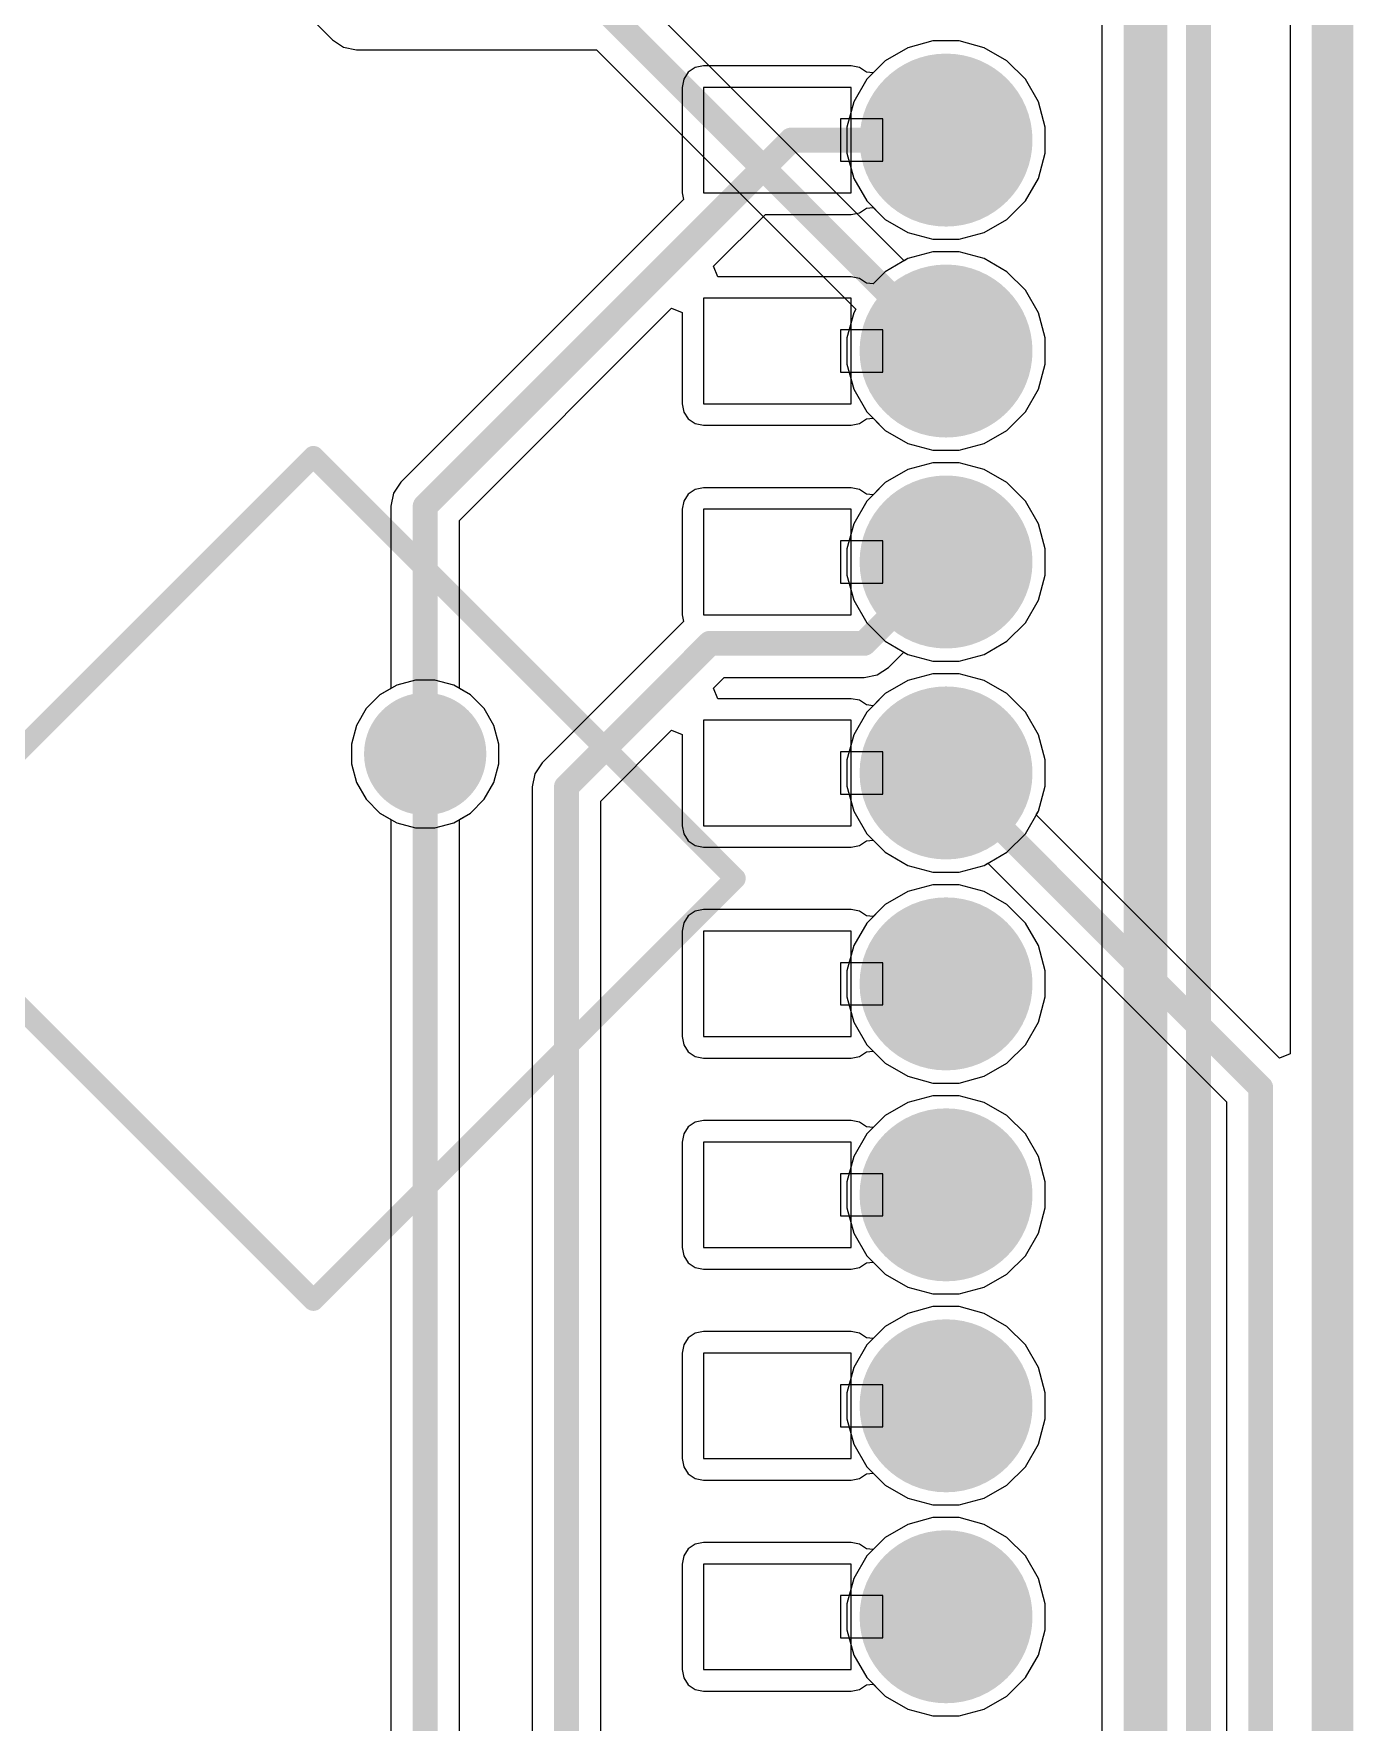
# Model space of a CAD drawing. Header units: inches. Extents: x -0.01 to 4.3, y -0.01 to 7.88.
# Drawn here: x 3.678 to 4.304, y 5.987 to 6.787 of the extents above; entities that cross this region are included whole.
import ezdxf

# ---------------------------------------------------------------- set-up
doc = ezdxf.new("R2010")
doc.units = ezdxf.units.IN
doc.header["$MEASUREMENT"] = 0
for name, color, linetype in [('Bottom Layer', 5, 'Continuous'), ('Bottom Solder', 6, 'Continuous'), ('Mechanical 1', 6, 'Continuous'), ('Multi-Layer', 9, 'Continuous'), ('Pad Holes', 156, 'Continuous'), ('Top Layer', 1, 'Continuous'), ('Top Overlay', 2, 'Continuous'), ('Top Solder', 216, 'Continuous'), ('Via Holes', 16, 'Continuous')]:
    doc.layers.add(name, color=color, linetype=linetype)

# ---------------------------------------------------------------- blocks, each defined once
blk = doc.blocks.new('B___P____31')
at = {"layer": 'Bottom Layer'}
h = blk.add_hatch(color=5, dxfattribs=at)
edge = h.paths.add_edge_path()
edge.add_arc((-0.3, 0.35), 0.037, 0, 360)
h = blk.add_hatch(color=5, dxfattribs=at)
edge = h.paths.add_edge_path()
edge.add_arc((-0.3, 0.25), 0.037, 0, 360)
h = blk.add_hatch(color=5, dxfattribs=at)
edge = h.paths.add_edge_path()
edge.add_arc((-0.3, 0.15), 0.037, 0, 360)
h = blk.add_hatch(color=5, dxfattribs=at)
edge = h.paths.add_edge_path()
edge.add_arc((-0.3, 0.05), 0.037, 0, 360)
h = blk.add_hatch(color=5, dxfattribs=at)
edge = h.paths.add_edge_path()
edge.add_arc((-0.3, -0.05), 0.037, 0, 360)
h = blk.add_hatch(color=5, dxfattribs=at)
edge = h.paths.add_edge_path()
edge.add_arc((-0.3, -0.15), 0.037, 0, 360)
h = blk.add_hatch(color=5, dxfattribs=at)
edge = h.paths.add_edge_path()
edge.add_arc((-0.3, -0.25), 0.037, 0, 360)
h = blk.add_hatch(color=5, dxfattribs=at)
edge = h.paths.add_edge_path()
edge.add_arc((-0.3, -0.35), 0.037, 0, 360)
at = {"layer": 'Bottom Solder'}
h = blk.add_hatch(color=6, dxfattribs=at)
edge = h.paths.add_edge_path()
edge.add_arc((-0.3, 0.35), 0.041, 0, 360)
h = blk.add_hatch(color=6, dxfattribs=at)
edge = h.paths.add_edge_path()
edge.add_arc((-0.3, 0.25), 0.041, 0, 360)
h = blk.add_hatch(color=6, dxfattribs=at)
edge = h.paths.add_edge_path()
edge.add_arc((-0.3, 0.15), 0.041, 0, 360)
h = blk.add_hatch(color=6, dxfattribs=at)
edge = h.paths.add_edge_path()
edge.add_arc((-0.3, 0.05), 0.041, 0, 360)
h = blk.add_hatch(color=6, dxfattribs=at)
edge = h.paths.add_edge_path()
edge.add_arc((-0.3, -0.05), 0.041, 0, 360)
h = blk.add_hatch(color=6, dxfattribs=at)
edge = h.paths.add_edge_path()
edge.add_arc((-0.3, -0.15), 0.041, 0, 360)
h = blk.add_hatch(color=6, dxfattribs=at)
edge = h.paths.add_edge_path()
edge.add_arc((-0.3, -0.25), 0.041, 0, 360)
h = blk.add_hatch(color=6, dxfattribs=at)
edge = h.paths.add_edge_path()
edge.add_arc((-0.3, -0.35), 0.041, 0, 360)
at = {"layer": 'Multi-Layer'}
h = blk.add_hatch(color=9, dxfattribs=at)
edge = h.paths.add_edge_path()
edge.add_arc((-0.3, 0.35), 0.037, 0, 360)
h = blk.add_hatch(color=9, dxfattribs=at)
edge = h.paths.add_edge_path()
edge.add_arc((-0.3, 0.25), 0.037, 0, 360)
h = blk.add_hatch(color=9, dxfattribs=at)
edge = h.paths.add_edge_path()
edge.add_arc((-0.3, 0.15), 0.037, 0, 360)
h = blk.add_hatch(color=9, dxfattribs=at)
edge = h.paths.add_edge_path()
edge.add_arc((-0.3, 0.05), 0.037, 0, 360)
h = blk.add_hatch(color=9, dxfattribs=at)
edge = h.paths.add_edge_path()
edge.add_arc((-0.3, -0.05), 0.037, 0, 360)
h = blk.add_hatch(color=9, dxfattribs=at)
edge = h.paths.add_edge_path()
edge.add_arc((-0.3, -0.15), 0.037, 0, 360)
h = blk.add_hatch(color=9, dxfattribs=at)
edge = h.paths.add_edge_path()
edge.add_arc((-0.3, -0.25), 0.037, 0, 360)
h = blk.add_hatch(color=9, dxfattribs=at)
edge = h.paths.add_edge_path()
edge.add_arc((-0.3, -0.35), 0.037, 0, 360)
at = {"layer": 'Pad Holes'}
h = blk.add_hatch(color=7, dxfattribs=at)
edge = h.paths.add_edge_path()
edge.add_arc((-0.3, 0.35), 0.02, 0, 360)
h = blk.add_hatch(color=7, dxfattribs=at)
edge = h.paths.add_edge_path()
edge.add_arc((-0.3, 0.25), 0.02, 0, 360)
h = blk.add_hatch(color=7, dxfattribs=at)
edge = h.paths.add_edge_path()
edge.add_arc((-0.3, 0.15), 0.02, 0, 360)
h = blk.add_hatch(color=7, dxfattribs=at)
edge = h.paths.add_edge_path()
edge.add_arc((-0.3, 0.05), 0.02, 0, 360)
h = blk.add_hatch(color=7, dxfattribs=at)
edge = h.paths.add_edge_path()
edge.add_arc((-0.3, -0.05), 0.02, 0, 360)
h = blk.add_hatch(color=7, dxfattribs=at)
edge = h.paths.add_edge_path()
edge.add_arc((-0.3, -0.15), 0.02, 0, 360)
h = blk.add_hatch(color=7, dxfattribs=at)
edge = h.paths.add_edge_path()
edge.add_arc((-0.3, -0.25), 0.02, 0, 360)
h = blk.add_hatch(color=7, dxfattribs=at)
edge = h.paths.add_edge_path()
edge.add_arc((-0.3, -0.35), 0.02, 0, 360)
at = {"layer": 'Top Layer'}
h = blk.add_hatch(color=1, dxfattribs=at)
edge = h.paths.add_edge_path()
edge.add_arc((-0.3, 0.35), 0.037, 0, 360)
h = blk.add_hatch(color=1, dxfattribs=at)
edge = h.paths.add_edge_path()
edge.add_arc((-0.3, 0.25), 0.037, 0, 360)
h = blk.add_hatch(color=1, dxfattribs=at)
edge = h.paths.add_edge_path()
edge.add_arc((-0.3, 0.15), 0.037, 0, 360)
h = blk.add_hatch(color=1, dxfattribs=at)
edge = h.paths.add_edge_path()
edge.add_arc((-0.3, 0.05), 0.037, 0, 360)
h = blk.add_hatch(color=1, dxfattribs=at)
edge = h.paths.add_edge_path()
edge.add_arc((-0.3, -0.05), 0.037, 0, 360)
h = blk.add_hatch(color=1, dxfattribs=at)
edge = h.paths.add_edge_path()
edge.add_arc((-0.3, -0.15), 0.037, 0, 360)
h = blk.add_hatch(color=1, dxfattribs=at)
edge = h.paths.add_edge_path()
edge.add_arc((-0.3, -0.25), 0.037, 0, 360)
h = blk.add_hatch(color=1, dxfattribs=at)
edge = h.paths.add_edge_path()
edge.add_arc((-0.3, -0.35), 0.037, 0, 360)
at = {"layer": 'Top Solder'}
h = blk.add_hatch(color=216, dxfattribs=at)
edge = h.paths.add_edge_path()
edge.add_arc((-0.3, 0.35), 0.041, 0, 360)
h = blk.add_hatch(color=216, dxfattribs=at)
edge = h.paths.add_edge_path()
edge.add_arc((-0.3, 0.25), 0.041, 0, 360)
h = blk.add_hatch(color=216, dxfattribs=at)
edge = h.paths.add_edge_path()
edge.add_arc((-0.3, 0.15), 0.041, 0, 360)
h = blk.add_hatch(color=216, dxfattribs=at)
edge = h.paths.add_edge_path()
edge.add_arc((-0.3, 0.05), 0.041, 0, 360)
h = blk.add_hatch(color=216, dxfattribs=at)
edge = h.paths.add_edge_path()
edge.add_arc((-0.3, -0.05), 0.041, 0, 360)
h = blk.add_hatch(color=216, dxfattribs=at)
edge = h.paths.add_edge_path()
edge.add_arc((-0.3, -0.15), 0.041, 0, 360)
h = blk.add_hatch(color=216, dxfattribs=at)
edge = h.paths.add_edge_path()
edge.add_arc((-0.3, -0.25), 0.041, 0, 360)
h = blk.add_hatch(color=216, dxfattribs=at)
edge = h.paths.add_edge_path()
edge.add_arc((-0.3, -0.35), 0.041, 0, 360)
at = {"layer": 'Bottom Layer'}
for p, q in [((-0.255, 0.375), (-0.255, 0.325)), ((-0.185, 0.375), (-0.255, 0.375)), ((-0.185, 0.325), (-0.185, 0.375)), ((-0.27, 0.36), (-0.27, 0.34)), ((-0.25, 0.36), (-0.27, 0.36)), ((-0.25, 0.34), (-0.25, 0.36)), ((-0.27, 0.34), (-0.25, 0.34)), ((-0.255, 0.325), (-0.185, 0.325)), ((-0.255, 0.275), (-0.255, 0.225)), ((-0.185, 0.275), (-0.255, 0.275)), ((-0.185, 0.225), (-0.185, 0.275)), ((-0.27, 0.26), (-0.27, 0.24)), ((-0.25, 0.26), (-0.27, 0.26)), ((-0.25, 0.24), (-0.25, 0.26)), ((-0.27, 0.24), (-0.25, 0.24)), ((-0.255, 0.225), (-0.185, 0.225)), ((-0.255, 0.175), (-0.255, 0.125)), ((-0.185, 0.175), (-0.255, 0.175)), ((-0.185, 0.125), (-0.185, 0.175)), ((-0.27, 0.16), (-0.27, 0.14)), ((-0.25, 0.16), (-0.27, 0.16)), ((-0.25, 0.14), (-0.25, 0.16)), ((-0.27, 0.14), (-0.25, 0.14)), ((-0.255, 0.125), (-0.185, 0.125)), ((-0.255, 0.075), (-0.255, 0.025)), ((-0.185, 0.075), (-0.255, 0.075)), ((-0.185, 0.025), (-0.185, 0.075)), ((-0.27, 0.06), (-0.27, 0.04)), ((-0.25, 0.06), (-0.27, 0.06)), ((-0.25, 0.04), (-0.25, 0.06)), ((-0.27, 0.04), (-0.25, 0.04)), ((-0.255, 0.025), (-0.185, 0.025)), ((-0.255, -0.025), (-0.255, -0.075)), ((-0.185, -0.025), (-0.255, -0.025)), ((-0.185, -0.075), (-0.185, -0.025)), ((-0.27, -0.04), (-0.27, -0.06)), ((-0.25, -0.04), (-0.27, -0.04)), ((-0.25, -0.06), (-0.25, -0.04)), ((-0.27, -0.06), (-0.25, -0.06)), ((-0.255, -0.075), (-0.185, -0.075)), ((-0.255, -0.125), (-0.255, -0.175)), ((-0.185, -0.125), (-0.255, -0.125)), ((-0.185, -0.175), (-0.185, -0.125)), ((-0.27, -0.14), (-0.27, -0.16)), ((-0.25, -0.14), (-0.27, -0.14)), ((-0.25, -0.16), (-0.25, -0.14)), ((-0.27, -0.16), (-0.25, -0.16)), ((-0.255, -0.175), (-0.185, -0.175)), ((-0.255, -0.225), (-0.255, -0.275)), ((-0.185, -0.225), (-0.255, -0.225)), ((-0.185, -0.275), (-0.185, -0.225)), ((-0.27, -0.24), (-0.27, -0.26)), ((-0.25, -0.24), (-0.27, -0.24)), ((-0.25, -0.26), (-0.25, -0.24)), ((-0.27, -0.26), (-0.25, -0.26)), ((-0.255, -0.275), (-0.185, -0.275)), ((-0.255, -0.325), (-0.255, -0.375)), ((-0.185, -0.325), (-0.255, -0.325)), ((-0.185, -0.375), (-0.185, -0.325)), ((-0.27, -0.34), (-0.27, -0.36)), ((-0.25, -0.34), (-0.27, -0.34)), ((-0.25, -0.36), (-0.25, -0.34)), ((-0.27, -0.36), (-0.25, -0.36)), ((-0.255, -0.375), (-0.185, -0.375))]:
    blk.add_line(p, q, dxfattribs=at)
at = {"layer": 'Top Overlay'}
for points in [[(-0.4, 1.05, 0.01, 0.01, 0), (-0.4, -1.05, 0.01, 0.01, 0)], [(0, 0.2, 0.01, 0.01, 0), (-0.2, 0, 0.01, 0.01, 0)], [(0.2, 0, 0.01, 0.01, 0), (0, 0.2, 0.01, 0.01, 0)], [(0, -0.2, 0.01, 0.01, 0), (-0.2, 0, 0.01, 0.01, 0)], [(0.2, 0, 0.01, 0.01, 0), (0, -0.2, 0.01, 0.01, 0)]]:
    blk.add_lwpolyline(points, format="xyseb", dxfattribs=at)
for points in [[(-0.0025, 0.2, 0.005, 0.005, 1), (0.0025, 0.2, 0.005, 0.005, 1)], [(-0.0025, 0.2, 0.005, 0.005, 1), (0.0025, 0.2, 0.005, 0.005, 1)], [(-0.2025, 0, 0.005, 0.005, 1), (-0.1975, 0, 0.005, 0.005, 1)], [(-0.2025, 0, 0.005, 0.005, 1), (-0.1975, 0, 0.005, 0.005, 1)], [(-0.0025, -0.2, 0.005, 0.005, 1), (0.0025, -0.2, 0.005, 0.005, 1)], [(-0.0025, -0.2, 0.005, 0.005, 1), (0.0025, -0.2, 0.005, 0.005, 1)]]:
    blk.add_lwpolyline(points, format="xyseb", close=True, dxfattribs=at)

msp = doc.modelspace()

# ---------------------------------------------------------------- hatches: boundary and pattern name
at = {"layer": 'Bottom Layer'}
h = msp.add_hatch(color=5, dxfattribs=at)
edge = h.paths.add_edge_path()
edge.add_arc((3.864, 6.446), 0.025, 0, 360)
at = {"layer": 'Bottom Solder'}
h = msp.add_hatch(color=6, dxfattribs=at)
edge = h.paths.add_edge_path()
edge.add_arc((3.864, 6.446), 0.029, 0, 360)
at = {"layer": 'Top Layer'}
h = msp.add_hatch(color=1, dxfattribs=at)
edge = h.paths.add_edge_path()
edge.add_arc((3.864, 6.446), 0.025, 0, 360)
at = {"layer": 'Top Solder'}
h = msp.add_hatch(color=216, dxfattribs=at)
edge = h.paths.add_edge_path()
edge.add_arc((3.864, 6.446), 0.029, 0, 360)
at = {"layer": 'Via Holes'}
h = msp.add_hatch(color=7, dxfattribs=at)
edge = h.paths.add_edge_path()
edge.add_arc((3.864, 6.446), 0.014, 0, 360)

# ---------------------------------------------------------------- linework, layer by layer
at = {"layer": 'Bottom Layer'}
for p, q in [((4.18493, 7.05874), (4.18493, 5.87881)), ((4.09286, 6.7808), (4.08214, 6.77461)), ((4.10481, 6.784), (4.09286, 6.7808)), ((4.11719, 6.784), (4.10481, 6.784)), ((4.12914, 6.7808), (4.11719, 6.784)), ((4.13986, 6.77461), (4.12914, 6.7808)), ((3.9921, 6.77142), (3.98879, 6.76921)), ((3.996, 6.7722), (3.9921, 6.77142)), ((4.066, 6.7722), (3.996, 6.7722)), ((4.0699, 6.77142), (4.066, 6.7722)), ((4.07321, 6.76921), (4.0699, 6.77142)), ((4.08214, 6.77461), (4.07642, 6.76889)), ((4.14861, 6.76586), (4.13986, 6.77461)), ((3.98658, 6.7659), (3.9858, 6.762)), ((3.98879, 6.76921), (3.98658, 6.7659)), ((4.07642, 6.76889), (4.07321, 6.76921)), ((4.1548, 6.75514), (4.14861, 6.76586)), ((3.9858, 6.762), (3.9858, 6.712)), ((4.158, 6.74319), (4.1548, 6.75514)), ((4.158, 6.73081), (4.158, 6.74319)), ((4.1548, 6.71886), (4.158, 6.73081)), ((4.14861, 6.70814), (4.1548, 6.71886)), ((3.98644, 6.70878), (3.85253, 6.57487)), ((3.9858, 6.712), (3.98644, 6.70878)), ((4.13986, 6.69939), (4.14861, 6.70814)), ((4.00072, 6.6772), (4.02533, 6.7018)), ((4.02533, 6.7018), (4.066, 6.7018)), ((4.066, 6.7018), (4.0699, 6.70258)), ((4.0699, 6.70258), (4.07321, 6.70479)), ((4.07321, 6.70479), (4.07642, 6.70511)), ((4.07642, 6.70511), (4.08214, 6.69939)), ((4.08214, 6.69939), (4.09286, 6.6932)), ((4.12914, 6.6932), (4.13986, 6.69939)), ((4.09286, 6.6932), (4.10481, 6.69)), ((4.11719, 6.69), (4.12914, 6.6932)), ((4.10481, 6.684), (4.09286, 6.6808)), ((4.10481, 6.69), (4.11719, 6.69)), ((4.11719, 6.684), (4.10481, 6.684)), ((4.12914, 6.6808), (4.11719, 6.684)), ((4.00279, 6.6722), (4.00072, 6.6772)), ((4.09286, 6.6808), (4.08214, 6.67461)), ((4.13986, 6.67461), (4.12914, 6.6808)), ((4.066, 6.6722), (4.00279, 6.6722)), ((4.0699, 6.67142), (4.066, 6.6722)), ((4.07321, 6.66921), (4.0699, 6.67142)), ((4.07642, 6.66889), (4.07321, 6.66921)), ((4.08214, 6.67461), (4.07642, 6.66889)), ((4.14861, 6.66586), (4.13986, 6.67461)), ((4.1548, 6.65514), (4.14861, 6.66586)), ((3.88022, 6.55669), (3.9808, 6.65728)), ((3.9808, 6.65728), (3.9858, 6.65521)), ((3.9858, 6.65521), (3.9858, 6.612)), ((4.158, 6.64319), (4.1548, 6.65514)), ((4.158, 6.63081), (4.158, 6.64319)), ((4.1548, 6.61886), (4.158, 6.63081)), ((3.9858, 6.612), (3.98658, 6.6081)), ((4.14861, 6.60814), (4.1548, 6.61886)), ((3.98658, 6.6081), (3.98879, 6.60479)), ((3.98879, 6.60479), (3.9921, 6.60258)), ((4.0699, 6.60258), (4.07321, 6.60479)), ((4.07321, 6.60479), (4.07642, 6.60511)), ((4.07642, 6.60511), (4.08214, 6.59939)), ((4.13986, 6.59939), (4.14861, 6.60814)), ((3.9921, 6.60258), (3.996, 6.6018)), ((3.996, 6.6018), (4.066, 6.6018)), ((4.066, 6.6018), (4.0699, 6.60258)), ((4.08214, 6.59939), (4.09286, 6.5932)), ((4.12914, 6.5932), (4.13986, 6.59939)), ((4.09286, 6.5932), (4.10481, 6.59)), ((4.10481, 6.59), (4.11719, 6.59)), ((4.11719, 6.59), (4.12914, 6.5932)), ((4.09286, 6.5808), (4.08214, 6.57461)), ((4.10481, 6.584), (4.09286, 6.5808)), ((4.11719, 6.584), (4.10481, 6.584)), ((4.12914, 6.5808), (4.11719, 6.584)), ((4.13986, 6.57461), (4.12914, 6.5808)), ((3.85253, 6.57487), (3.84902, 6.56961)), ((3.9921, 6.57142), (3.98879, 6.56921)), ((3.996, 6.5722), (3.9921, 6.57142)), ((4.066, 6.5722), (3.996, 6.5722)), ((4.0699, 6.57142), (4.066, 6.5722)), ((4.07321, 6.56921), (4.0699, 6.57142)), ((4.08214, 6.57461), (4.07642, 6.56889)), ((4.14861, 6.56586), (4.13986, 6.57461)), ((3.84902, 6.56961), (3.84778, 6.56341)), ((3.84778, 6.56341), (3.84778, 6.47705)), ((3.98658, 6.5659), (3.9858, 6.562)), ((3.98879, 6.56921), (3.98658, 6.5659)), ((4.07642, 6.56889), (4.07321, 6.56921)), ((4.1548, 6.55514), (4.14861, 6.56586)), ((3.88022, 6.47705), (3.88022, 6.55669)), ((3.9858, 6.562), (3.9858, 6.512)), ((4.158, 6.54319), (4.1548, 6.55514)), ((4.158, 6.53081), (4.158, 6.54319)), ((4.1548, 6.51886), (4.158, 6.53081)), ((4.14861, 6.50814), (4.1548, 6.51886)), ((3.98644, 6.50878), (3.91953, 6.44187)), ((3.9858, 6.512), (3.98644, 6.50878)), ((4.13986, 6.49939), (4.14861, 6.50814)), ((4.12914, 6.4932), (4.13986, 6.49939)), ((4.08364, 6.48698), (4.09096, 6.4943)), ((4.09096, 6.4943), (4.09286, 6.4932)), ((4.09286, 6.4932), (4.10481, 6.49)), ((4.11719, 6.49), (4.12914, 6.4932)), ((4.07218, 6.48223), (4.07838, 6.48346)), ((4.07838, 6.48346), (4.08364, 6.48698)), ((4.10481, 6.484), (4.09286, 6.4808)), ((4.10481, 6.49), (4.11719, 6.49)), ((4.11719, 6.484), (4.10481, 6.484)), ((4.12914, 6.4808), (4.11719, 6.484)), ((3.84778, 6.47705), (3.84251, 6.47401)), ((3.88549, 6.47401), (3.88022, 6.47705)), ((4.00072, 6.4772), (4.00575, 6.48223)), ((4.00279, 6.4722), (4.00072, 6.4772)), ((4.00575, 6.48223), (4.07218, 6.48223)), ((4.09286, 6.4808), (4.08214, 6.47461)), ((4.13986, 6.47461), (4.12914, 6.4808)), ((3.83599, 6.46749), (3.83139, 6.45951)), ((3.84251, 6.47401), (3.83599, 6.46749)), ((3.89201, 6.46749), (3.88549, 6.47401)), ((3.89661, 6.45951), (3.89201, 6.46749)), ((4.066, 6.4722), (4.00279, 6.4722)), ((4.0699, 6.47142), (4.066, 6.4722)), ((4.07321, 6.46921), (4.0699, 6.47142)), ((4.07642, 6.46889), (4.07321, 6.46921)), ((4.08214, 6.47461), (4.07642, 6.46889)), ((4.14861, 6.46586), (4.13986, 6.47461)), ((3.83139, 6.45951), (3.829, 6.45061)), ((3.899, 6.45061), (3.89661, 6.45951)), ((4.1548, 6.45514), (4.14861, 6.46586)), ((3.94722, 6.42369), (3.9808, 6.45728)), ((3.9808, 6.45728), (3.9858, 6.45521)), ((3.9858, 6.45521), (3.9858, 6.412)), ((4.158, 6.44319), (4.1548, 6.45514)), ((3.829, 6.45061), (3.829, 6.44139)), ((3.899, 6.44139), (3.899, 6.45061)), ((3.829, 6.44139), (3.83139, 6.43249)), ((3.89661, 6.43249), (3.899, 6.44139)), ((3.91602, 6.43661), (3.91478, 6.43041)), ((3.91953, 6.44187), (3.91602, 6.43661)), ((4.158, 6.43081), (4.158, 6.44319)), ((3.83139, 6.43249), (3.83599, 6.42451)), ((3.89201, 6.42451), (3.89661, 6.43249)), ((3.91478, 6.43041), (3.91478, 5.75305)), ((4.1548, 6.41886), (4.158, 6.43081)), ((3.83599, 6.42451), (3.84251, 6.41799)), ((3.88549, 6.41799), (3.89201, 6.42451)), ((3.94722, 5.75305), (3.94722, 6.42369)), ((3.84251, 6.41799), (3.85049, 6.41339)), ((3.85049, 6.41339), (3.85939, 6.411)), ((3.86861, 6.411), (3.87751, 6.41339)), ((3.87751, 6.41339), (3.88549, 6.41799)), ((3.9858, 6.412), (3.98658, 6.4081)), ((4.14861, 6.40814), (4.1548, 6.41886)), ((3.85939, 6.411), (3.86861, 6.411)), ((3.98658, 6.4081), (3.98879, 6.40479)), ((3.98879, 6.40479), (3.9921, 6.40258)), ((4.0699, 6.40258), (4.07321, 6.40479)), ((4.07321, 6.40479), (4.07642, 6.40511)), ((4.07642, 6.40511), (4.08214, 6.39939)), ((4.13986, 6.39939), (4.14861, 6.40814)), ((3.9921, 6.40258), (3.996, 6.4018)), ((3.996, 6.4018), (4.066, 6.4018)), ((4.066, 6.4018), (4.0699, 6.40258)), ((4.08214, 6.39939), (4.09286, 6.3932)), ((4.12914, 6.3932), (4.13986, 6.39939)), ((4.09286, 6.3932), (4.10481, 6.39)), ((4.10481, 6.39), (4.11719, 6.39)), ((4.11719, 6.39), (4.12914, 6.3932)), ((4.09286, 6.3808), (4.08214, 6.37461)), ((4.10481, 6.384), (4.09286, 6.3808)), ((4.11719, 6.384), (4.10481, 6.384)), ((4.12914, 6.3808), (4.11719, 6.384)), ((4.13986, 6.37461), (4.12914, 6.3808)), ((3.9921, 6.37142), (3.98879, 6.36921)), ((3.996, 6.3722), (3.9921, 6.37142)), ((4.066, 6.3722), (3.996, 6.3722)), ((4.0699, 6.37142), (4.066, 6.3722)), ((4.07321, 6.36921), (4.0699, 6.37142)), ((4.08214, 6.37461), (4.07642, 6.36889)), ((4.14861, 6.36586), (4.13986, 6.37461)), ((3.98658, 6.3659), (3.9858, 6.362)), ((3.98879, 6.36921), (3.98658, 6.3659)), ((4.07642, 6.36889), (4.07321, 6.36921)), ((4.1548, 6.35514), (4.14861, 6.36586)), ((3.9858, 6.362), (3.9858, 6.312)), ((4.158, 6.34319), (4.1548, 6.35514)), ((4.158, 6.33081), (4.158, 6.34319)), ((4.1548, 6.31886), (4.158, 6.33081)), ((4.14861, 6.30814), (4.1548, 6.31886)), ((3.9858, 6.312), (3.98658, 6.3081)), ((3.98658, 6.3081), (3.98879, 6.30479)), ((4.13986, 6.29939), (4.14861, 6.30814)), ((3.98879, 6.30479), (3.9921, 6.30258)), ((3.9921, 6.30258), (3.996, 6.3018)), ((3.996, 6.3018), (4.066, 6.3018)), ((4.066, 6.3018), (4.0699, 6.30258)), ((4.0699, 6.30258), (4.07321, 6.30479)), ((4.07321, 6.30479), (4.07642, 6.30511)), ((4.07642, 6.30511), (4.08214, 6.29939)), ((4.08214, 6.29939), (4.09286, 6.2932)), ((4.12914, 6.2932), (4.13986, 6.29939)), ((4.09286, 6.2932), (4.10481, 6.29)), ((4.11719, 6.29), (4.12914, 6.2932)), ((4.10481, 6.284), (4.09286, 6.2808)), ((4.10481, 6.29), (4.11719, 6.29)), ((4.11719, 6.284), (4.10481, 6.284)), ((4.12914, 6.2808), (4.11719, 6.284)), ((4.09286, 6.2808), (4.08214, 6.27461)), ((4.13986, 6.27461), (4.12914, 6.2808)), ((3.98879, 6.26921), (3.98658, 6.2659)), ((3.9921, 6.27142), (3.98879, 6.26921)), ((3.996, 6.2722), (3.9921, 6.27142)), ((4.066, 6.2722), (3.996, 6.2722)), ((4.0699, 6.27142), (4.066, 6.2722)), ((4.07321, 6.26921), (4.0699, 6.27142)), ((4.07642, 6.26889), (4.07321, 6.26921)), ((4.08214, 6.27461), (4.07642, 6.26889)), ((4.14861, 6.26586), (4.13986, 6.27461)), ((3.98658, 6.2659), (3.9858, 6.262)), ((3.9858, 6.262), (3.9858, 6.212)), ((4.1548, 6.25514), (4.14861, 6.26586)), ((4.158, 6.24319), (4.1548, 6.25514)), ((4.158, 6.23081), (4.158, 6.24319)), ((4.1548, 6.21886), (4.158, 6.23081)), ((3.9858, 6.212), (3.98658, 6.2081)), ((4.14861, 6.20814), (4.1548, 6.21886)), ((3.98658, 6.2081), (3.98879, 6.20479)), ((3.98879, 6.20479), (3.9921, 6.20258)), ((4.0699, 6.20258), (4.07321, 6.20479)), ((4.07321, 6.20479), (4.07642, 6.20511)), ((4.07642, 6.20511), (4.08214, 6.19939)), ((4.13986, 6.19939), (4.14861, 6.20814)), ((3.9921, 6.20258), (3.996, 6.2018)), ((3.996, 6.2018), (4.066, 6.2018)), ((4.066, 6.2018), (4.0699, 6.20258)), ((4.08214, 6.19939), (4.09286, 6.1932)), ((4.12914, 6.1932), (4.13986, 6.19939)), ((4.09286, 6.1932), (4.10481, 6.19)), ((4.10481, 6.19), (4.11719, 6.19)), ((4.11719, 6.19), (4.12914, 6.1932)), ((4.09286, 6.1808), (4.08214, 6.17461)), ((4.10481, 6.184), (4.09286, 6.1808)), ((4.11719, 6.184), (4.10481, 6.184)), ((4.12914, 6.1808), (4.11719, 6.184)), ((4.13986, 6.17461), (4.12914, 6.1808)), ((3.9921, 6.17142), (3.98879, 6.16921)), ((3.996, 6.1722), (3.9921, 6.17142)), ((4.066, 6.1722), (3.996, 6.1722)), ((4.0699, 6.17142), (4.066, 6.1722)), ((4.07321, 6.16921), (4.0699, 6.17142)), ((4.08214, 6.17461), (4.07642, 6.16889)), ((4.14861, 6.16586), (4.13986, 6.17461)), ((3.98658, 6.1659), (3.9858, 6.162)), ((3.98879, 6.16921), (3.98658, 6.1659)), ((4.07642, 6.16889), (4.07321, 6.16921)), ((4.1548, 6.15514), (4.14861, 6.16586)), ((3.9858, 6.162), (3.9858, 6.112)), ((4.158, 6.14319), (4.1548, 6.15514)), ((4.158, 6.13081), (4.158, 6.14319)), ((4.1548, 6.11886), (4.158, 6.13081)), ((4.14861, 6.10814), (4.1548, 6.11886)), ((3.9858, 6.112), (3.98658, 6.1081)), ((3.98658, 6.1081), (3.98879, 6.10479)), ((4.13986, 6.09939), (4.14861, 6.10814)), ((3.98879, 6.10479), (3.9921, 6.10258)), ((3.9921, 6.10258), (3.996, 6.1018)), ((3.996, 6.1018), (4.066, 6.1018)), ((4.066, 6.1018), (4.0699, 6.10258)), ((4.0699, 6.10258), (4.07321, 6.10479)), ((4.07321, 6.10479), (4.07642, 6.10511)), ((4.07642, 6.10511), (4.08214, 6.09939)), ((4.08214, 6.09939), (4.09286, 6.0932)), ((4.12914, 6.0932), (4.13986, 6.09939)), ((4.09286, 6.0932), (4.10481, 6.09)), ((4.11719, 6.09), (4.12914, 6.0932)), ((4.10481, 6.084), (4.09286, 6.0808)), ((4.10481, 6.09), (4.11719, 6.09)), ((4.11719, 6.084), (4.10481, 6.084)), ((4.12914, 6.0808), (4.11719, 6.084)), ((4.09286, 6.0808), (4.08214, 6.07461)), ((4.13986, 6.07461), (4.12914, 6.0808)), ((3.98879, 6.06921), (3.98658, 6.0659)), ((3.9921, 6.07142), (3.98879, 6.06921)), ((3.996, 6.0722), (3.9921, 6.07142)), ((4.066, 6.0722), (3.996, 6.0722)), ((4.0699, 6.07142), (4.066, 6.0722)), ((4.07321, 6.06921), (4.0699, 6.07142)), ((4.07642, 6.06889), (4.07321, 6.06921)), ((4.08214, 6.07461), (4.07642, 6.06889)), ((4.14861, 6.06586), (4.13986, 6.07461)), ((3.98658, 6.0659), (3.9858, 6.062)), ((3.9858, 6.062), (3.9858, 6.012)), ((4.1548, 6.05514), (4.14861, 6.06586)), ((4.158, 6.04319), (4.1548, 6.05514)), ((4.158, 6.03081), (4.158, 6.04319)), ((4.1548, 6.01886), (4.158, 6.03081)), ((3.9858, 6.012), (3.98658, 6.0081)), ((4.14861, 6.00814), (4.1548, 6.01886)), ((3.98658, 6.0081), (3.98879, 6.00479)), ((3.98879, 6.00479), (3.9921, 6.00258)), ((4.0699, 6.00258), (4.07321, 6.00479)), ((4.07321, 6.00479), (4.07642, 6.00511)), ((4.07642, 6.00511), (4.08214, 5.99939)), ((4.13986, 5.99939), (4.14861, 6.00814)), ((3.9921, 6.00258), (3.996, 6.0018)), ((3.996, 6.0018), (4.066, 6.0018)), ((4.066, 6.0018), (4.0699, 6.00258)), ((4.08214, 5.99939), (4.09286, 5.9932)), ((4.12914, 5.9932), (4.13986, 5.99939)), ((4.09286, 5.9932), (4.10481, 5.99)), ((4.10481, 5.99), (4.11719, 5.99)), ((4.11719, 5.99), (4.12914, 5.9932))]:
    msp.add_line(p, q, dxfattribs=at)
for points in [[(4.20115, 5.87434, 0.01181, 0.01181, 0), (4.20115, 7.05874, 0.01181, 0.01181, 0)], [(4.23068, 5.88657, 0.01181, 0.01181, 0), (4.23068, 7.04651, 0.01181, 0.01181, 0)], [(3.864, 6.56341, 0.01181, 0.01181, 0), (4.03759, 6.737, 0.01181, 0.01181, 0)], [(4.03759, 6.737, 0.01181, 0.01181, 0), (4.111, 6.737, 0.01181, 0.01181, 0)], [(3.864, 6.446, 0.01181, 0.01181, 0), (3.864, 6.56341, 0.01181, 0.01181, 0)], [(4.07218, 6.49844, 0.01181, 0.01181, 0), (4.11073, 6.537, 0.01181, 0.01181, 0)], [(4.11073, 6.537, 0.01181, 0.01181, 0), (4.111, 6.537, 0.01181, 0.01181, 0)], [(3.931, 6.43041, 0.01181, 0.01181, 0), (3.99904, 6.49844, 0.01181, 0.01181, 0)], [(3.99904, 6.49844, 0.01181, 0.01181, 0), (4.07218, 6.49844, 0.01181, 0.01181, 0)], [(3.931, 5.722, 0.01181, 0.01181, 0), (3.931, 6.43041, 0.01181, 0.01181, 0)]]:
    msp.add_lwpolyline(points, format="xyseb", dxfattribs=at)
for points in [[(4.03464, 6.737, 0.00591, 0.00591, 1), (4.04055, 6.737, 0.00591, 0.00591, 1)], [(4.03464, 6.737, 0.00591, 0.00591, 1), (4.04055, 6.737, 0.00591, 0.00591, 1)], [(4.10805, 6.737, 0.00591, 0.00591, 1), (4.11395, 6.737, 0.00591, 0.00591, 1)], [(3.86105, 6.56341, 0.00591, 0.00591, 1), (3.86695, 6.56341, 0.00591, 0.00591, 1)], [(3.86105, 6.56341, 0.00591, 0.00591, 1), (3.86695, 6.56341, 0.00591, 0.00591, 1)], [(4.10778, 6.537, 0.00591, 0.00591, 1), (4.11369, 6.537, 0.00591, 0.00591, 1)], [(4.10778, 6.537, 0.00591, 0.00591, 1), (4.11369, 6.537, 0.00591, 0.00591, 1)], [(4.10805, 6.537, 0.00591, 0.00591, 1), (4.11395, 6.537, 0.00591, 0.00591, 1)], [(3.99608, 6.49844, 0.00591, 0.00591, 1), (4.00199, 6.49844, 0.00591, 0.00591, 1)], [(3.99608, 6.49844, 0.00591, 0.00591, 1), (4.00199, 6.49844, 0.00591, 0.00591, 1)], [(4.06922, 6.49844, 0.00591, 0.00591, 1), (4.07513, 6.49844, 0.00591, 0.00591, 1)], [(4.06922, 6.49844, 0.00591, 0.00591, 1), (4.07513, 6.49844, 0.00591, 0.00591, 1)], [(3.86105, 6.446, 0.00591, 0.00591, 1), (3.86695, 6.446, 0.00591, 0.00591, 1)], [(3.92805, 6.43041, 0.00591, 0.00591, 1), (3.93395, 6.43041, 0.00591, 0.00591, 1)], [(3.92805, 6.43041, 0.00591, 0.00591, 1), (3.93395, 6.43041, 0.00591, 0.00591, 1)]]:
    msp.add_lwpolyline(points, format="xyseb", close=True, dxfattribs=at)
at = {"layer": 'Mechanical 1'}
for points in [[(4.28934, 0.11833, 0.00984, 0.00984, 0), (4.28934, 7.75569, 0.00984, 0.00984, 0)], [(4.29918, 0.11811, 0.00984, 0.00984, 0), (4.29918, 7.75591, 0.00984, 0.00984, 0)]]:
    msp.add_lwpolyline(points, format="xyseb", dxfattribs=at)
at = {"layer": 'Top Layer'}
for p, q in [((4.27419, 7.75503), (4.27419, 6.30381)), ((3.563, 7.04155), (3.81999, 6.78456)), ((4.09113, 6.6798), (3.96344, 6.80749)), ((3.81999, 6.78456), (3.82525, 6.78104)), ((3.82525, 6.78104), (3.83145, 6.77981)), ((3.83145, 6.77981), (3.94526, 6.77981)), ((3.94526, 6.77981), (4.0682, 6.65687)), ((4.09286, 6.7808), (4.08214, 6.77461)), ((4.10481, 6.784), (4.09286, 6.7808)), ((4.11719, 6.784), (4.10481, 6.784)), ((4.12914, 6.7808), (4.11719, 6.784)), ((4.13986, 6.77461), (4.12914, 6.7808)), ((4.08214, 6.77461), (4.07339, 6.76586)), ((4.14861, 6.76586), (4.13986, 6.77461)), ((4.07339, 6.76586), (4.0672, 6.75514)), ((4.1548, 6.75514), (4.14861, 6.76586)), ((4.0672, 6.75514), (4.064, 6.74319)), ((4.158, 6.74319), (4.1548, 6.75514)), ((4.064, 6.74319), (4.064, 6.73081)), ((4.158, 6.73081), (4.158, 6.74319)), ((4.064, 6.73081), (4.0672, 6.71886)), ((4.1548, 6.71886), (4.158, 6.73081)), ((4.0672, 6.71886), (4.07339, 6.70814)), ((4.14861, 6.70814), (4.1548, 6.71886)), ((4.07339, 6.70814), (4.08214, 6.69939)), ((4.13986, 6.69939), (4.14861, 6.70814)), ((4.08214, 6.69939), (4.09286, 6.6932)), ((4.12914, 6.6932), (4.13986, 6.69939)), ((4.09286, 6.6932), (4.10481, 6.69)), ((4.11719, 6.69), (4.12914, 6.6932)), ((4.10481, 6.684), (4.09286, 6.6808)), ((4.10481, 6.69), (4.11719, 6.69)), ((4.11719, 6.684), (4.10481, 6.684)), ((4.12914, 6.6808), (4.11719, 6.684)), ((4.09286, 6.6808), (4.09113, 6.6798)), ((4.13986, 6.67461), (4.12914, 6.6808)), ((4.14861, 6.66586), (4.13986, 6.67461)), ((4.1548, 6.65514), (4.14861, 6.66586)), ((4.0672, 6.65514), (4.064, 6.64319)), ((4.0682, 6.65687), (4.0672, 6.65514)), ((4.158, 6.64319), (4.1548, 6.65514)), ((4.064, 6.64319), (4.064, 6.63081)), ((4.158, 6.63081), (4.158, 6.64319)), ((4.064, 6.63081), (4.0672, 6.61886)), ((4.1548, 6.61886), (4.158, 6.63081)), ((4.0672, 6.61886), (4.07339, 6.60814)), ((4.14861, 6.60814), (4.1548, 6.61886)), ((4.07339, 6.60814), (4.08214, 6.59939)), ((4.13986, 6.59939), (4.14861, 6.60814)), ((4.08214, 6.59939), (4.09286, 6.5932)), ((4.12914, 6.5932), (4.13986, 6.59939)), ((4.09286, 6.5932), (4.10481, 6.59)), ((4.10481, 6.59), (4.11719, 6.59)), ((4.11719, 6.59), (4.12914, 6.5932)), ((4.09286, 6.5808), (4.08214, 6.57461)), ((4.10481, 6.584), (4.09286, 6.5808)), ((4.11719, 6.584), (4.10481, 6.584)), ((4.12914, 6.5808), (4.11719, 6.584)), ((4.13986, 6.57461), (4.12914, 6.5808)), ((4.08214, 6.57461), (4.07339, 6.56586)), ((4.14861, 6.56586), (4.13986, 6.57461)), ((4.07339, 6.56586), (4.0672, 6.55514)), ((4.1548, 6.55514), (4.14861, 6.56586)), ((4.0672, 6.55514), (4.064, 6.54319)), ((4.158, 6.54319), (4.1548, 6.55514)), ((4.064, 6.54319), (4.064, 6.53081)), ((4.158, 6.53081), (4.158, 6.54319)), ((4.064, 6.53081), (4.0672, 6.51886)), ((4.1548, 6.51886), (4.158, 6.53081)), ((4.0672, 6.51886), (4.07339, 6.50814)), ((4.14861, 6.50814), (4.1548, 6.51886)), ((4.07339, 6.50814), (4.08214, 6.49939)), ((4.13986, 6.49939), (4.14861, 6.50814)), ((4.08214, 6.49939), (4.09286, 6.4932)), ((4.12914, 6.4932), (4.13986, 6.49939)), ((4.09286, 6.4932), (4.10481, 6.49)), ((4.11719, 6.49), (4.12914, 6.4932)), ((4.10481, 6.484), (4.09286, 6.4808)), ((4.10481, 6.49), (4.11719, 6.49)), ((4.11719, 6.484), (4.10481, 6.484)), ((4.12914, 6.4808), (4.11719, 6.484)), ((3.85049, 6.47861), (3.84251, 6.47401)), ((3.85939, 6.481), (3.85049, 6.47861)), ((3.86861, 6.481), (3.85939, 6.481)), ((3.87751, 6.47861), (3.86861, 6.481)), ((3.88549, 6.47401), (3.87751, 6.47861)), ((4.09286, 6.4808), (4.08214, 6.47461)), ((4.13986, 6.47461), (4.12914, 6.4808)), ((3.83599, 6.46749), (3.83139, 6.45951)), ((3.84251, 6.47401), (3.83599, 6.46749)), ((3.89201, 6.46749), (3.88549, 6.47401)), ((3.89661, 6.45951), (3.89201, 6.46749)), ((4.08214, 6.47461), (4.07339, 6.46586)), ((4.14861, 6.46586), (4.13986, 6.47461)), ((3.83139, 6.45951), (3.829, 6.45061)), ((3.899, 6.45061), (3.89661, 6.45951)), ((4.07339, 6.46586), (4.0672, 6.45514)), ((4.1548, 6.45514), (4.14861, 6.46586)), ((4.0672, 6.45514), (4.064, 6.44319)), ((4.158, 6.44319), (4.1548, 6.45514)), ((3.829, 6.45061), (3.829, 6.44139)), ((3.899, 6.44139), (3.899, 6.45061)), ((3.829, 6.44139), (3.83139, 6.43249)), ((3.89661, 6.43249), (3.899, 6.44139)), ((4.064, 6.44319), (4.064, 6.43081)), ((4.158, 6.43081), (4.158, 6.44319)), ((3.83139, 6.43249), (3.83599, 6.42451)), ((3.89201, 6.42451), (3.89661, 6.43249)), ((4.064, 6.43081), (4.0672, 6.41886)), ((4.1548, 6.41886), (4.158, 6.43081)), ((3.83599, 6.42451), (3.84251, 6.41799)), ((3.88549, 6.41799), (3.89201, 6.42451)), ((3.84251, 6.41799), (3.84778, 6.41495)), ((3.84778, 6.41495), (3.84778, 5.2665)), ((3.88022, 6.41495), (3.88549, 6.41799)), ((3.88022, 5.28549), (3.88022, 6.41495)), ((4.0672, 6.41886), (4.07339, 6.40814)), ((4.1538, 6.41713), (4.1548, 6.41886)), ((4.26919, 6.30174), (4.1538, 6.41713)), ((4.07339, 6.40814), (4.08214, 6.39939)), ((4.08214, 6.39939), (4.09286, 6.3932)), ((4.09286, 6.3932), (4.10481, 6.39)), ((4.10481, 6.39), (4.11719, 6.39)), ((4.11719, 6.39), (4.12914, 6.3932)), ((4.12914, 6.3932), (4.13087, 6.3942)), ((4.13087, 6.3942), (4.24399, 6.28108)), ((4.09286, 6.3808), (4.08214, 6.37461)), ((4.10481, 6.384), (4.09286, 6.3808)), ((4.11719, 6.384), (4.10481, 6.384)), ((4.12914, 6.3808), (4.11719, 6.384)), ((4.13986, 6.37461), (4.12914, 6.3808)), ((4.08214, 6.37461), (4.07339, 6.36586)), ((4.14861, 6.36586), (4.13986, 6.37461)), ((4.07339, 6.36586), (4.0672, 6.35514)), ((4.1548, 6.35514), (4.14861, 6.36586)), ((4.0672, 6.35514), (4.064, 6.34319)), ((4.158, 6.34319), (4.1548, 6.35514)), ((4.064, 6.34319), (4.064, 6.33081)), ((4.158, 6.33081), (4.158, 6.34319)), ((4.064, 6.33081), (4.0672, 6.31886)), ((4.1548, 6.31886), (4.158, 6.33081)), ((4.0672, 6.31886), (4.07339, 6.30814)), ((4.14861, 6.30814), (4.1548, 6.31886)), ((4.07339, 6.30814), (4.08214, 6.29939)), ((4.13986, 6.29939), (4.14861, 6.30814)), ((4.08214, 6.29939), (4.09286, 6.2932)), ((4.12914, 6.2932), (4.13986, 6.29939)), ((4.27419, 6.30381), (4.26919, 6.30174)), ((4.09286, 6.2932), (4.10481, 6.29)), ((4.11719, 6.29), (4.12914, 6.2932)), ((4.10481, 6.284), (4.09286, 6.2808)), ((4.10481, 6.29), (4.11719, 6.29)), ((4.11719, 6.284), (4.10481, 6.284)), ((4.12914, 6.2808), (4.11719, 6.284)), ((4.09286, 6.2808), (4.08214, 6.27461)), ((4.13986, 6.27461), (4.12914, 6.2808)), ((4.24399, 6.28108), (4.24399, 5.63402)), ((4.08214, 6.27461), (4.07339, 6.26586)), ((4.14861, 6.26586), (4.13986, 6.27461)), ((4.07339, 6.26586), (4.0672, 6.25514)), ((4.1548, 6.25514), (4.14861, 6.26586)), ((4.0672, 6.25514), (4.064, 6.24319)), ((4.158, 6.24319), (4.1548, 6.25514)), ((4.064, 6.24319), (4.064, 6.23081)), ((4.158, 6.23081), (4.158, 6.24319)), ((4.064, 6.23081), (4.0672, 6.21886)), ((4.1548, 6.21886), (4.158, 6.23081)), ((4.0672, 6.21886), (4.07339, 6.20814)), ((4.14861, 6.20814), (4.1548, 6.21886)), ((4.07339, 6.20814), (4.08214, 6.19939)), ((4.13986, 6.19939), (4.14861, 6.20814)), ((4.08214, 6.19939), (4.09286, 6.1932)), ((4.12914, 6.1932), (4.13986, 6.19939)), ((4.09286, 6.1932), (4.10481, 6.19)), ((4.10481, 6.19), (4.11719, 6.19)), ((4.11719, 6.19), (4.12914, 6.1932)), ((4.09286, 6.1808), (4.08214, 6.17461)), ((4.10481, 6.184), (4.09286, 6.1808)), ((4.11719, 6.184), (4.10481, 6.184)), ((4.12914, 6.1808), (4.11719, 6.184)), ((4.13986, 6.17461), (4.12914, 6.1808)), ((4.08214, 6.17461), (4.07339, 6.16586)), ((4.14861, 6.16586), (4.13986, 6.17461)), ((4.07339, 6.16586), (4.0672, 6.15514)), ((4.1548, 6.15514), (4.14861, 6.16586)), ((4.0672, 6.15514), (4.064, 6.14319)), ((4.158, 6.14319), (4.1548, 6.15514)), ((4.064, 6.14319), (4.064, 6.13081)), ((4.158, 6.13081), (4.158, 6.14319)), ((4.064, 6.13081), (4.0672, 6.11886)), ((4.1548, 6.11886), (4.158, 6.13081)), ((4.0672, 6.11886), (4.07339, 6.10814)), ((4.14861, 6.10814), (4.1548, 6.11886)), ((4.07339, 6.10814), (4.08214, 6.09939)), ((4.13986, 6.09939), (4.14861, 6.10814)), ((4.08214, 6.09939), (4.09286, 6.0932)), ((4.12914, 6.0932), (4.13986, 6.09939)), ((4.09286, 6.0932), (4.10481, 6.09)), ((4.11719, 6.09), (4.12914, 6.0932)), ((4.10481, 6.084), (4.09286, 6.0808)), ((4.10481, 6.09), (4.11719, 6.09)), ((4.11719, 6.084), (4.10481, 6.084)), ((4.12914, 6.0808), (4.11719, 6.084)), ((4.09286, 6.0808), (4.08214, 6.07461)), ((4.13986, 6.07461), (4.12914, 6.0808)), ((4.08214, 6.07461), (4.07339, 6.06586)), ((4.14861, 6.06586), (4.13986, 6.07461)), ((4.07339, 6.06586), (4.0672, 6.05514)), ((4.1548, 6.05514), (4.14861, 6.06586)), ((4.0672, 6.05514), (4.064, 6.04319)), ((4.158, 6.04319), (4.1548, 6.05514)), ((4.064, 6.04319), (4.064, 6.03081)), ((4.158, 6.03081), (4.158, 6.04319)), ((4.064, 6.03081), (4.0672, 6.01886)), ((4.1548, 6.01886), (4.158, 6.03081)), ((4.0672, 6.01886), (4.07339, 6.00814)), ((4.14861, 6.00814), (4.1548, 6.01886)), ((4.07339, 6.00814), (4.08214, 5.99939)), ((4.13986, 5.99939), (4.14861, 6.00814)), ((4.08214, 5.99939), (4.09286, 5.9932)), ((4.12914, 5.9932), (4.13986, 5.99939)), ((4.09286, 5.9932), (4.10481, 5.99)), ((4.10481, 5.99), (4.11719, 5.99)), ((4.11719, 5.99), (4.12914, 5.9932))]:
    msp.add_line(p, q, dxfattribs=at)
for points in [[(3.95197, 6.79603, 0.01181, 0.01181, 0), (4.111, 6.637, 0.01181, 0.01181, 0)], [(3.864, 5.25978, 0.01181, 0.01181, 0), (3.864, 6.446, 0.01181, 0.01181, 0)], [(4.111, 6.437, 0.01181, 0.01181, 0), (4.2602, 6.2878, 0.01181, 0.01181, 0)], [(4.2602, 5.3752, 0.01181, 0.01181, 0), (4.2602, 6.2878, 0.01181, 0.01181, 0)]]:
    msp.add_lwpolyline(points, format="xyseb", dxfattribs=at)
for points in [[(4.10805, 6.637, 0.00591, 0.00591, 1), (4.11395, 6.637, 0.00591, 0.00591, 1)], [(3.86105, 6.446, 0.00591, 0.00591, 1), (3.86695, 6.446, 0.00591, 0.00591, 1)], [(4.10805, 6.437, 0.00591, 0.00591, 1), (4.11395, 6.437, 0.00591, 0.00591, 1)], [(4.25725, 6.2878, 0.00591, 0.00591, 1), (4.26316, 6.2878, 0.00591, 0.00591, 1)], [(4.25725, 6.2878, 0.00591, 0.00591, 1), (4.26316, 6.2878, 0.00591, 0.00591, 1)]]:
    msp.add_lwpolyline(points, format="xyseb", close=True, dxfattribs=at)

# ---------------------------------------------------------------- block references
at = {"rotation": 180}
msp.add_blockref('B___P____31', (3.811, 6.387), dxfattribs=at)

doc.saveas('drawing.dxf')
